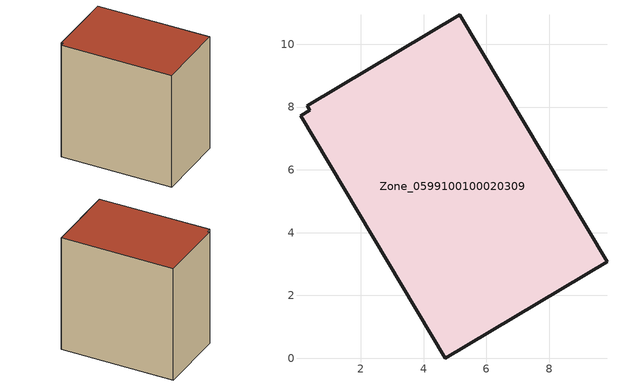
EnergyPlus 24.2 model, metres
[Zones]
Zone_0599100100020309
 floor ground (C_G): 0.08,7.73 0.38,7.91 0.3,8.04 5.15,10.94 9.85,3.08 4.7,0 z3.59
 wall outside (C_F): 9.85,3.08 5.15,10.94 0.3,8.04 0.38,7.91 0.08,7.73 4.7,0 9.85,3.08 z3.59:13.07
 roof outside (C_R): 0.38,7.91 0.08,7.73 4.7,0 9.85,3.08 5.15,10.94 0.3,8.04 z13.07
[BUILDING]
Pand.0599100100020309: North Axis=0; Terrain=City; Loads Convergence Tolerance Value=0.04; Temperature Convergence Tolerance Value=0.4; Solar Distribution=FullExterior; Maximum Number of Warmup Days=25; Minimum Number of Warmup Days=1
[Site:Location]
Rotterdam.The.Hague.AP_ZH_NLD Design_Conditions: Latitude=51.96; Longitude=4.45; Time Zone=1; Elevation=-4.5
[SITE:GROUNDTEMPERATURE:BUILDINGSURFACE]
18, 18, 18, 18, 18, 18, 18, 18, 18, 18, 18, 18
[MATERIAL] Thermal Absorptance=0.9; Solar Absorptance=0.7; Visible Absorptance=0.7
Name | Roughness | Thickness | Conductivity | Density | Specific Heat
G.TI.2015-2018 | MediumSmooth | 0.15 | 0.0428571 | 540 | 1210
F.TI.2015-2018 | Rough | 0.3 | 0.0666667 | 1920 | 840
R.TI.2015-2018 | MediumRough | 0.2 | 0.0333333 | 1500 | 1000
[CONSTRUCTION]
C_G: G.TI.2015-2018
C_F: F.TI.2015-2018
C_R: R.TI.2015-2018
[ZONE]
Zone_0599100100020309: Type=1; Multiplier=1; Ceiling Height=Autocalculate; Volume=Autocalculate; Floor Area=autocalculate; Part of Total Floor Area=Yes
[ZONEINFILTRATION:DESIGNFLOWRATE]
Infil_Zone_0599100100020309: Zone or ZoneList or Space or SpaceList=Zone_0599100100020309; Schedule=AlwaysOn; Design Flow Rate Calculation Method=Flow/Area; Flow Rate per Floor Area=0.0015; Constant Term Coefficient=1; Temperature Term Coefficient=0; Velocity Term Coefficient=0; Velocity Squared Term Coefficient=0
[HVACTEMPLATE:ZONE:IDEALLOADSAIRSYSTEM]
Zone_0599100100020309: Maximum Heating Supply Air Temperature=50; Minimum Cooling Supply Air Temperature=13; Maximum Heating Supply Air Humidity Ratio=0.0156; Minimum Cooling Supply Air Humidity Ratio=0.0077; Heating Limit=NoLimit; Cooling Limit=NoLimit; Dehumidification Control Type=ConstantSensibleHeatRatio; Cooling Sensible Heat Ratio=0.7; Dehumidification Setpoint=60; Humidification Control Type=None; Humidification Setpoint=30; Outdoor Air Method=None; Outdoor Air Flow Rate per Person=0.00944; Outdoor Air Flow Rate per Zone Floor Area=0; Outdoor Air Flow Rate per Zone=0; Demand Controlled Ventilation Type=None; Outdoor Air Economizer Type=NoEconomizer; Heat Recovery Type=None; Sensible Heat Recovery Effectiveness=0.7; Latent Heat Recovery Effectiveness=0.65
[ZONECONTROL:THERMOSTAT]
ThermostatControl_Zone_0599100100020309: Zone or ZoneList=Zone_0599100100020309; Control Type Schedule=DualSetpointControlType; Control 1=Thermostat_Zone_0599100100020309; Temperature Difference Between Cutout And Setpoint=0
[THERMOSTATSETPOINT:DUALSETPOINT]
Thermostat_Zone_0599100100020309: Heating Setpoint Temperature Schedule=HeatingSetpoint_Zone_0599100100020309; Cooling Setpoint Temperature Schedule=CoolingSetpoint_Zone_0599100100020309
[SCHEDULE:COMPACT]
HeatingSetpoint_Zone_0599100100020309: Through: 12/31, For: AllDays, Until: 24:00, 21
CoolingSetpoint_Zone_0599100100020309: Through: 12/31, For: AllDays, Until: 24:00, 24
DualSetpointControlType: Through: 12/31, For: AllDays, Until: 24:00, 4
AlwaysOn: Through: 12/31, For: AllDays, Until: 24:00, 1
